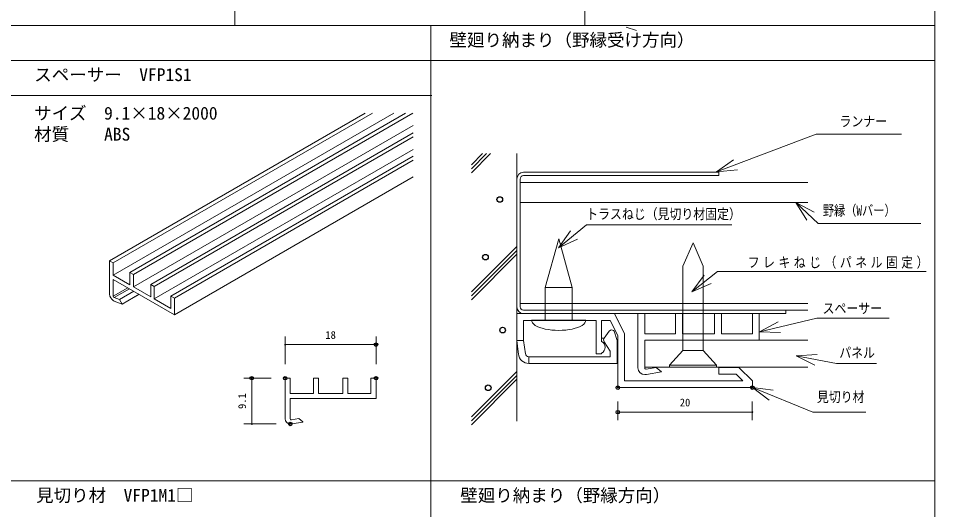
# Model space of a CAD drawing. Units: millimetres, scale not verified. Extents: x -869 to 897, y -284 to 297.
# Drawn here: x -332.3 to -70.5, y -143.3 to -2.9 of the extents above; entities that cross this region are included whole.
import ezdxf
from ezdxf.enums import TextEntityAlignment as Align

# ---------------------------------------------------------------- set-up
doc = ezdxf.new("R2010")
doc.units = ezdxf.units.MM
doc.header["$LTSCALE"] = 2
doc.header["$PDMODE"] = 32
doc.header["$PDSIZE"] = 1
doc.layers.add('0-0_0', color=7, linetype='Continuous', lineweight=18)
doc.layers.add('1-D_S_図枠', color=7, linetype='Continuous', lineweight=18)
doc.layers.add('0-6_DEFPOINTS', color=7, linetype='Continuous')
doc.layers.add('1-A_S_躯体', color=7, linetype='Continuous')
doc.styles.add('ＭＳ ゴシック', font='')
doc.styles.get('ＭＳ ゴシック').set_extended_font_data('MS Gothic')

# ---------------------------------------------------------------- blocks, each defined once
blk = doc.blocks.new('_DOTSMALL')
at = {"layer": '0-0_0'}
blk.add_line((0.062, 0), (-0.062, 0), dxfattribs=at)
blk.add_circle((0, 0), 0.0625, dxfattribs=at)
blk = doc.blocks.new('D52')
at = {"layer": '0-0_0'}
for p, q in [((6841.415, 1192.912), (6841.415, 1200.791)), ((6867.364, 1192.912), (6867.364, 1200.791)), ((6841.415, 1198.505), (6867.364, 1198.505))]:
    blk.add_line(p, q, dxfattribs=at)
at = {"layer": '0-6_DEFPOINTS'}
for p in [(6867.364, 1198.505), (6841.415, 1188.912), (6867.364, 1188.912)]:
    blk.add_point(p, dxfattribs=at)
at = {"layer": '0-0_0', "xscale": 1.856, "yscale": 1.856, "rotation": 180}
blk.add_blockref('_DOTSMALL', (6841.415, 1198.505), dxfattribs=at)
at = {"layer": '0-0_0', "xscale": 1.856, "yscale": 1.856}
blk.add_blockref('_DOTSMALL', (6867.364, 1198.505), dxfattribs=at)
at = {"layer": '0-0_0', "style": 'ＭＳ ゴシック'}
blk.add_text('18', height=2.199, dxfattribs=at).set_placement((6852.89, 1199.505), align=Align.BOTTOM_LEFT)
blk = doc.blocks.new('D53')
at = {"layer": '0-0_0'}
for p, q in [((6837.415, 1188.912), (6829.564, 1188.912)), ((6831.85, 1175.848), (6831.85, 1188.912)), ((6838.857, 1175.848), (6829.564, 1175.848))]:
    blk.add_line(p, q, dxfattribs=at)
at = {"layer": '0-6_DEFPOINTS'}
for p in [(6831.85, 1188.912), (6841.415, 1188.912), (6842.857, 1175.848)]:
    blk.add_point(p, dxfattribs=at)
at = {"layer": '0-0_0', "xscale": 1.856, "yscale": 1.856}
for p, rotation in [((6831.85, 1188.912), 90), ((6831.85, 1175.848), 270)]:
    blk.add_blockref('_DOTSMALL', p, dxfattribs=dict(at, rotation=rotation))
at = {"layer": '0-0_0', "style": 'ＭＳ ゴシック'}
blk.add_text('9.1', height=2.199, rotation=90, dxfattribs=at).set_placement((6830.85, 1180.13), align=Align.BOTTOM_LEFT)
blk = doc.blocks.new('D57')
at = {"layer": '0-0_0'}
for p, q in [((6936.439, 1182.23), (6936.439, 1176.946)), ((6974.882, 1182.23), (6974.882, 1176.946)), ((6974.882, 1179.232), (6936.439, 1179.232))]:
    blk.add_line(p, q, dxfattribs=at)
at = {"layer": '0-6_DEFPOINTS'}
for p in [(6936.439, 1186.23), (6974.882, 1186.23), (6936.439, 1179.232)]:
    blk.add_point(p, dxfattribs=at)
at = {"layer": '0-0_0', "xscale": 1.856, "yscale": 1.856, "rotation": 180}
blk.add_blockref('_DOTSMALL', (6936.439, 1179.232), dxfattribs=at)
at = {"layer": '0-0_0', "xscale": 1.856, "yscale": 1.856}
blk.add_blockref('_DOTSMALL', (6974.882, 1179.232), dxfattribs=at)
at = {"layer": '0-0_0', "style": 'ＭＳ ゴシック'}
blk.add_text('20', height=2.199, dxfattribs=at).set_placement((6954.161, 1180.232), align=Align.BOTTOM_LEFT)

msp = doc.modelspace()

# ---------------------------------------------------------------- linework, layer by layer
at = {"layer": '0-0_0'}
for p, q in [((-270.519, 282.9), (-270.519, -5)), ((-170.519, 272.9), (-170.519, -5.003)), ((-70.519, 262.257), (-70.519, -25.643)), ((-70.519, 262.257), (-70.519, -25.643)), ((-214.519, -5.003), (-70.519, -5.003)), ((-155.736, -6.347), (-158.634, -5.411)), ((-155.736, -6.347), (-158.634, -5.411)), ((-70.519, -7), (-70.519, -135.028)), ((-233.244, -30), (-306.244, -72.142)), ((-231.186, -30), (-305.215, -72.736)), ((-225.011, -30), (-305.215, -76.301)), ((-221.719, -30), (-300.482, -75.469)), ((-219.661, -30), (-299.453, -76.063)), ((-219.52, -33.483), (-299.453, -79.627)), ((-219.52, -35.621), (-294.514, -78.914)), ((-104.37, -36.012), (-80.023, -36.012)), ((-219.52, -36.809), (-293.485, -79.508)), ((-219.52, -40.373), (-293.485, -83.073)), ((-189.893, -41.561), (-189.893, -118.023)), ((-219.52, -42.274), (-288.752, -82.24)), ((-219.52, -43.462), (-287.723, -82.834)), ((-187.971, -46.891), (-132.228, -46.891)), ((-132.86, -46.794), (-126.89, -46.195)), ((-132.228, -46.891), (-132.228, -47.852)), ((-219.52, -48.215), (-287.723, -87.587)), ((-189.893, -85.334), (-189.893, -48.813)), ((-188.932, -85.334), (-188.932, -48.813)), ((-187.971, -47.852), (-132.228, -47.852)), ((-106.793, -49.774), (-188.932, -49.774)), ((-106.793, -55.541), (-188.932, -55.541)), ((-110.229, -55.482), (-107.053, -60.572)), ((-170.038, -61.889), (-128.439, -61.889)), ((-103.814, -61.472), (-74.458, -61.472)), ((-178.03, -68.467), (-172.568, -65.983)), ((-177.941, -65.929), (-174.101, -79.833)), ((-139.564, -67), (-142.429, -73.711)), ((-139.564, -67), (-136.699, -73.711)), ((-306.244, -81.722), (-306.244, -72.142)), ((-306.244, -72.142), (-305.215, -72.736)), ((-305.215, -76.301), (-305.215, -72.736)), ((-300.482, -75.469), (-299.453, -76.063)), ((-300.482, -79.033), (-300.482, -75.469)), ((-142.429, -73.711), (-142.429, -97.773)), ((-136.699, -97.773), (-136.699, -73.711)), ((-132.613, -75.245), (-72.928, -75.245)), ((-305.215, -76.301), (-300.482, -79.033)), ((-299.453, -79.627), (-299.453, -76.063)), ((-299.337, -80.883), (-303.454, -83.259)), ((-299.453, -79.627), (-294.514, -82.479)), ((-294.514, -78.914), (-293.485, -79.508)), ((-294.514, -82.479), (-294.514, -78.914)), ((-293.485, -83.073), (-293.485, -79.508)), ((-177.941, -79.833), (-181.781, -79.833)), ((-174.101, -79.833), (-177.941, -79.833)), ((-174.101, -79.833), (-174.101, -89.176)), ((-139.909, -81.081), (-134.413, -78.674)), ((-305.215, -83.504), (-304.92, -83.674)), ((-302.643, -84.528), (-304.92, -83.674)), ((-297.845, -81.744), (-302.643, -84.514)), ((-297.833, -81.751), (-302.643, -84.528)), ((-293.485, -83.073), (-288.752, -85.805)), ((-288.752, -85.805), (-288.752, -82.24)), ((-287.723, -82.834), (-288.752, -82.24)), ((-287.723, -82.834), (-287.723, -87.587)), ((-189.893, -85.334), (-189.893, -87.256)), ((-189.636, -86.295), (-189.893, -86.295)), ((-106.793, -84.373), (-188.932, -84.373)), ((-187.971, -86.295), (-113.006, -86.295)), ((-106.793, -86.295), (-132.228, -86.295)), ((-113.006, -86.295), (-113.006, -87.256)), ((-187.971, -87.256), (-113.006, -87.256)), ((-162.022, -87.256), (-159.138, -93.023)), ((-155.294, -102.753), (-155.294, -87.256)), ((-153.372, -93.023), (-153.372, -87.256)), ((-144.53, -93.023), (-144.53, -87.256)), ((-142.608, -93.023), (-142.608, -87.256)), ((-133.381, -93.023), (-133.381, -87.256)), ((-132.228, -87.256), (-131.459, -87.256)), ((-131.459, -93.023), (-131.459, -87.256)), ((-122.617, -93.023), (-122.617, -87.256)), ((-120.695, -87.256), (-122.617, -87.256)), ((-120.695, -87.256), (-120.695, -94.884)), ((-104.231, -88.602), (-83.501, -88.602)), ((-187.971, -89.179), (-187.971, -94.945)), ((-185.687, -89.176), (-170.195, -89.176)), ((-172.727, -89.179), (-183.155, -89.179)), ((-165.674, -89.179), (-165.674, -95.203)), ((-162, -91.598), (-162.014, -91.598)), ((-160.993, -89.179), (-161.061, -89.179)), ((-160.993, -89.314), (-160.993, -89.179)), ((-165.013, -94.241), (-165.674, -94.241)), ((-163.482, -92.294), (-164.91, -94.242)), ((-162.014, -92.559), (-161.321, -94.637)), ((-159.138, -93.023), (-159.138, -106.478)), ((-153.372, -93.023), (-144.53, -93.023)), ((-142.608, -93.023), (-133.381, -93.023)), ((-131.459, -93.023), (-122.617, -93.023)), ((-120.541, -92.429), (-114.544, -92.617)), ((-189.893, -94.945), (-189.418, -98.962)), ((-187.971, -94.945), (-187.432, -98.79)), ((-164.935, -95.344), (-163.194, -97.95)), ((-161.272, -94.941), (-161.272, -101.513)), ((-153.372, -94.884), (-106.793, -94.884)), ((-153.372, -102.573), (-153.372, -94.884)), ((-165.674, -98.532), (-165.674, -98.789)), ((-163.194, -99.59), (-163.194, -97.95)), ((-146.284, -102.023), (-142.429, -97.773)), ((-136.699, -97.773), (-142.429, -97.773)), ((-132.844, -102.023), (-136.699, -97.773)), ((-110.121, -99.345), (-104.715, -101.949)), ((-186.452, -99.59), (-163.194, -99.59)), ((-186.452, -99.59), (-186.452, -101.513)), ((-186.452, -101.513), (-161.272, -101.513)), ((-161.061, -100.551), (-161.272, -100.551)), ((-153.372, -102.753), (-153.372, -101.673)), ((-132.844, -102.023), (-146.284, -102.023)), ((-146.284, -102.023), (-146.284, -102.573)), ((-132.844, -102.573), (-132.844, -102.023)), ((-98.527, -101.54), (-87.119, -101.54)), ((-153.372, -102.573), (-106.793, -102.573)), ((-153.372, -104.675), (-152.82, -104.675)), ((-148.566, -103.929), (-152.82, -104.675)), ((-148.566, -103.929), (-148.566, -103.906)), ((-132.844, -102.573), (-146.284, -102.573)), ((-132.228, -102.634), (-126.462, -102.634)), ((-132.228, -104.556), (-132.228, -102.634)), ((-127.258, -104.556), (-132.228, -104.556)), ((-125.336, -106.478), (-127.258, -104.556)), ((-126.462, -102.634), (-122.617, -106.478)), ((-256.084, -105.718), (-254.643, -105.718)), ((-256.084, -117.341), (-256.084, -105.718)), ((-254.643, -110.043), (-254.643, -105.718)), ((-248.011, -105.718), (-246.57, -105.718)), ((-248.011, -110.043), (-248.011, -105.718)), ((-246.57, -110.043), (-246.57, -105.718)), ((-239.65, -105.718), (-238.208, -105.718)), ((-239.65, -110.043), (-239.65, -105.718)), ((-238.785, -105.718), (-238.208, -105.718)), ((-238.208, -110.043), (-238.208, -105.718)), ((-231.577, -110.043), (-231.577, -105.718)), ((-230.135, -105.718), (-231.577, -105.718)), ((-230.135, -105.718), (-230.135, -111.468)), ((-159.138, -106.478), (-125.336, -106.478)), ((-122.617, -108.4), (-122.617, -106.478)), ((-122.617, -108.4), (-161.061, -108.4)), ((-122.617, -108.4), (-117.839, -112.029)), ((-254.643, -110.043), (-248.011, -110.043)), ((-254.643, -111.468), (-230.135, -111.468)), ((-254.643, -116.531), (-254.643, -111.468)), ((-246.57, -110.043), (-239.65, -110.043)), ((-238.208, -110.043), (-231.577, -110.043)), ((-254.643, -117.341), (-254.643, -116.531)), ((-105.344, -115.453), (-90.179, -115.453)), ((-254.643, -118.782), (-254.229, -118.782)), ((-251.039, -118.223), (-254.229, -118.782)), ((-251.039, -118.223), (-251.039, -118.206)), ((-334.782, -135.028), (-70.519, -135.028)), ((-334.782, -135.028), (-214.223, -135.028))]:
    msp.add_line(p, q, dxfattribs=at)
at = {"layer": '0-0_0', "color": 8}
for p, q in [((-305.215, -82.316), (-301.035, -79.902)), ((-300.591, -80.159), (-304.974, -82.689))]:
    msp.add_line(p, q, dxfattribs=at)
at = {"layer": '0-0_0'}
for points in [[(-104.37, -36.012), (-132.86, -46.794), (-127.989, -43.29)], [(-103.814, -61.472), (-110.229, -55.482), (-104.933, -58.302)], [(-170.038, -61.889), (-178.03, -68.467), (-174.542, -63.585)], [(-177.941, -65.929), (-181.781, -79.833), (-181.781, -89.176)], [(-132.613, -75.245), (-139.909, -81.081), (-136.353, -76.248)], [(-305.215, -82.316), (-305.215, -77.489), (-287.723, -87.587)], [(-302.643, -84.528), (-302.643, -84.514), (-303.454, -83.259), (-304.974, -82.689)], [(-187.971, -87.256), (-189.893, -87.256), (-189.893, -94.945), (-187.971, -94.945)], [(-104.231, -88.602), (-120.541, -92.429), (-115.254, -89.593)], [(-187.971, -89.179), (-167.212, -89.179), (-167.212, -98.789), (-165.674, -98.789)], [(-165.674, -89.179), (-163.21, -89.179), (-161.061, -93.477), (-161.061, -108.4)], [(-98.527, -101.54), (-110.121, -99.345), (-104.137, -98.898)], [(-148.566, -103.906), (-150.081, -102.634), (-152.921, -103.131)], [(-105.344, -115.453), (-122.617, -108.4), (-116.665, -109.153)], [(-251.039, -118.206), (-252.175, -117.251), (-254.305, -117.625)]]:
    msp.add_lwpolyline(points, dxfattribs=at)
for centre, radius, start, end in [((-187.971, -48.813), 1.922, 90, 180), ((-187.971, -48.813), 0.961, 90, 180), ((-304.01, -81.62), 2.236, 182.60548, 237.39452), ((-304.784, -82.301), 0.432, 181.90324, 243.8451), ((-187.971, -85.334), 1.922, 180, 270), ((-187.971, -85.334), 0.961, 180, 270), ((-164.135, -94.811), 0.961, 143.74616, 213.74616), ((-162.707, -92.863), 0.961, 96.53146, 143.74616), ((-162.926, -92.863), 0.961, 18.43495, 83.46854), ((-166.635, -96.867), 1.922, 300, 60), ((-162.233, -94.941), 0.961, 0, 18.43495), ((-186.452, -98.513), 3, 184.8608, 270), ((-186.452, -98.59), 1, 184.4171, 270), ((-153.372, -102.753), 1.922, 180, 270), ((-152.987, -102.753), 0.384, 180, 279.93919), ((-254.643, -117.341), 1.442, 180, 270), ((-254.355, -117.341), 0.288, 180, 279.93919)]:
    msp.add_arc(centre, radius, start, end, dxfattribs=at)
msp.add_ellipse((-177.941, -89.176), major_axis=(-7.746, 0), ratio=0.371816, start_param=6.2831853, end_param=9.424778, dxfattribs=at)
at = {"layer": '1-A_S_躯体'}
for p, q in [((-202.904, -47.034), (-197.43, -41.561)), ((-202.904, -45.903), (-198.562, -41.561)), ((-202.904, -44.771), (-199.693, -41.561)), ((-202.904, -81.07), (-189.893, -68.059)), ((-189.893, -69.191), (-202.904, -82.201)), ((-202.904, -83.333), (-189.893, -70.322)), ((-202.904, -116.771), (-189.893, -103.761)), ((-189.893, -104.892), (-202.904, -117.903)), ((-202.904, -119.034), (-189.893, -106.023))]:
    msp.add_line(p, q, dxfattribs=at)
for centre in [(-194.776, -54.659), (-198.88, -71.137), (-193.976, -91.968), (-198.08, -108.446)]:
    msp.add_circle(centre, 0.8, dxfattribs=at)
at = {"layer": '1-D_S_図枠'}
for p, q in [((-869.079, -5), (-214.519, -5)), ((-214.52, -5), (-214.52, -263.06)), ((-199.519, -5), (-70.519, -5)), ((-457.342, -15), (-213.925, -15)), ((-214.223, -15), (-70.519, -15)), ((-869.079, -25), (-214.223, -25)), ((-199.519, -135.028), (-70.519, -135.028))]:
    msp.add_line(p, q, dxfattribs=at)
for points in [[(-869.079, 282.9), (-70.519, 282.9), (-70.519, -284.27)], [(-869.079, -15), (-718.699, -15), (-266.431, -15)]]:
    msp.add_lwpolyline(points, dxfattribs=at)

# ---------------------------------------------------------------- block references
at = {"layer": '0-0_0'}
for name in ['D52', 'D53', 'D57']:
    msp.add_blockref(name, (-7097.5, -1294.63), dxfattribs=at)

# ---------------------------------------------------------------- texts
at = {"layer": '0-0_0', "style": 'ＭＳ ゴシック'}
for s, width, p in [('ランナー', 0.85, (-97.72, -34.674)), ('トラスねじ（見切り材固定）', 0.85, (-170.091, -61.14)), ('野縁（Wバー）', 0.8, (-102.473, -60.116)), ('スペーサー', 0.85, (-102.538, -88.092)), ('パネル', 0.85, (-97.78, -100.756)), ('見切り材', 0.85, (-104.179, -113.372))]:
    msp.add_text(s, height=2.933, dxfattribs=dict(at, width=width)).set_placement(p, align=Align.BOTTOM_LEFT)
at = {"layer": '0-0_0', "insert": (-123.939, -74.459), "char_height": 2.933, "attachment_point": 7, "style": 'ＭＳ ゴシック'}
msp.add_mtext('\\T1.29;\\W0.85;フレキねじ（パネル固定）', dxfattribs=at)
at = {"layer": '1-D_S_図枠', "style": 'ＭＳ ゴシック'}
for s, p in [('壁廻り納まり（野縁受け方向）', (-209.154, -12.035)), ('スペーサー\u3000VFP1S1', (-327.794, -21.944)), ('サイズ\u30009.1×18×2000', (-327.837, -32.944)), ('材質\u3000\u3000ABS', (-327.837, -38.944)), ('見切り材\u3000VFP1M1□', (-327.26, -142.089)), ('壁廻り納まり（野縁方向）', (-206.077, -142.112))]:
    msp.add_text(s, height=3.666, dxfattribs=at).set_placement(p, align=Align.BOTTOM_LEFT)

doc.saveas('drawing.dxf')
